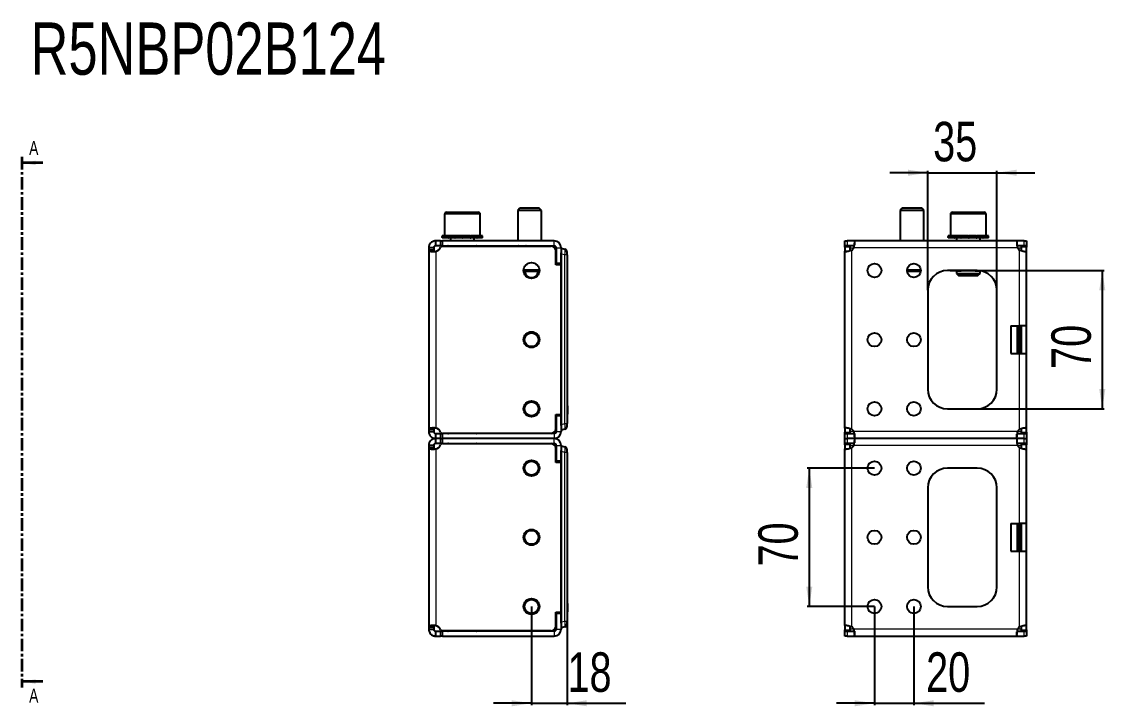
# Model space of a CAD drawing. Header units: millimetres. Extents: x 0 to 3087, y -208 to 600.
# Drawn here: x 1471 to 2019, y 254 to 600 of the extents above; entities that cross this region are included whole.
import ezdxf

# ---------------------------------------------------------------- set-up
doc = ezdxf.new("R2010")
doc.units = ezdxf.units.MM
doc.linetypes.add('CENTER', pattern=[10.16, 6.35, -1.27, 1.27, -1.27])
doc.layers.add('FORMAT', color=7, linetype='Continuous')
doc.styles.add('SLDTEXTSTYLE0', font='TXT', dxfattribs={"width": 0.75})
doc.dimstyles.new('SLDDIMSTYLE0', dxfattribs={"dimtxt": 20, "dimasz": 10, "dimexe": 0, "dimexo": 0.0625, "dimgap": 5, "dimtad": 2, "dimdec": 1, "dimrnd": 1e-09, "dimzin": 12, "dimdsep": 46, "dimtxsty": 'SLDTEXTSTYLE0', "dimsah": 1, "dimcen": 0.09, "dimadec": 0, "dimazin": 3, "dimtfac": 1, "dimtofl": 0, "dimtmove": 0, "dimatfit": 3, "dimfxl": 0, "dimfrac": 2, "dimtolj": 1, "dimtzin": 12, "dimarcsym": 0})
doc.dimstyles.new('SLDDIMSTYLE1', dxfattribs={"dimtxt": 20, "dimasz": 10, "dimexe": 0, "dimexo": 0.0625, "dimgap": 5, "dimtad": 2, "dimdec": 1, "dimrnd": 1e-09, "dimzin": 12, "dimdsep": 46, "dimtxsty": 'SLDTEXTSTYLE0', "dimsah": 1, "dimcen": 0.09, "dimadec": 0, "dimazin": 3, "dimtfac": 1, "dimtmove": 0, "dimatfit": 0, "dimfxl": 0, "dimfrac": 2, "dimtolj": 1, "dimtzin": 12, "dimarcsym": 0})

# ---------------------------------------------------------------- blocks, each defined once
blk = doc.blocks.new('_D_4')
at = {"layer": 'FORMAT'}
for p, q in [((1728.82, 304.38), (1728.82, 254.38)), ((1746.82, 299.63), (1746.82, 254.38)), ((1728.82, 255.38), (1709.59, 255.38)), ((1728.82, 255.38), (1746.82, 255.38)), ((1746.82, 255.38), (1776.6, 255.38))]:
    blk.add_line(p, q, dxfattribs=at)
for points in [[(1728.82, 255.38), (1718.82, 256.92), (1718.82, 253.85)], [(1746.82, 255.38), (1756.82, 253.85), (1756.82, 256.92)]]:
    blk.add_solid(points, dxfattribs=at)
at = {"layer": 'FORMAT', "insert": (1747.04, 281.17), "char_height": 20, "attachment_point": 1, "style": 'SLDTEXTSTYLE0'}
blk.add_mtext('18', dxfattribs=at)
blk = doc.blocks.new('_D_7')
at = {"layer": 'FORMAT'}
for p, q in [((1954.46, 474.39), (2018.81, 474.39)), ((2017.81, 474.39), (2017.81, 404.39)), ((1954.46, 404.39), (2018.81, 404.39))]:
    blk.add_line(p, q, dxfattribs=at)
for points in [[(2017.81, 474.39), (2016.27, 464.39), (2019.35, 464.39)], [(2017.81, 404.39), (2019.35, 414.39), (2016.27, 414.39)]]:
    blk.add_solid(points, dxfattribs=at)
at = {"layer": 'FORMAT', "insert": (1992.03, 424.61), "char_height": 20, "attachment_point": 1, "rotation": 90, "style": 'SLDTEXTSTYLE0'}
blk.add_mtext('70', dxfattribs=at)
blk = doc.blocks.new('_D_8')
at = {"layer": 'FORMAT'}
for p, q in [((1929.45, 523.89), (1910.22, 523.89)), ((1929.45, 464.4), (1929.45, 524.89)), ((1929.45, 523.89), (1964.45, 523.89)), ((1964.45, 464.4), (1964.45, 524.89)), ((1964.45, 523.89), (1983.68, 523.89))]:
    blk.add_line(p, q, dxfattribs=at)
for points in [[(1929.45, 523.89), (1919.45, 525.43), (1919.45, 522.35)], [(1964.45, 523.89), (1974.45, 522.35), (1974.45, 525.43)]]:
    blk.add_solid(points, dxfattribs=at)
at = {"layer": 'FORMAT', "insert": (1932.18, 549.67), "char_height": 20, "attachment_point": 1, "style": 'SLDTEXTSTYLE0'}
blk.add_mtext('35', dxfattribs=at)
blk = doc.blocks.new('_D_9')
at = {"layer": 'FORMAT'}
for p, q in [((1902.45, 304.38), (1902.45, 254.38)), ((1922.45, 304.38), (1922.45, 254.38)), ((1902.45, 255.38), (1883.22, 255.38)), ((1902.45, 255.38), (1922.45, 255.38)), ((1922.45, 255.38), (1958.17, 255.38))]:
    blk.add_line(p, q, dxfattribs=at)
for points in [[(1902.45, 255.38), (1892.45, 256.92), (1892.45, 253.85)], [(1922.45, 255.38), (1932.45, 253.85), (1932.45, 256.92)]]:
    blk.add_solid(points, dxfattribs=at)
at = {"layer": 'FORMAT', "insert": (1928.62, 281.17), "char_height": 20, "attachment_point": 1, "style": 'SLDTEXTSTYLE0'}
blk.add_mtext('20', dxfattribs=at)
blk = doc.blocks.new('_D_10')
at = {"layer": 'FORMAT'}
for p, q in [((1902.44, 374.39), (1868.45, 374.39)), ((1869.45, 374.39), (1869.45, 304.39)), ((1902.44, 304.39), (1868.45, 304.39))]:
    blk.add_line(p, q, dxfattribs=at)
for points in [[(1869.45, 374.39), (1867.91, 364.39), (1870.99, 364.39)], [(1869.45, 304.39), (1870.99, 314.39), (1867.91, 314.39)]]:
    blk.add_solid(points, dxfattribs=at)
at = {"layer": 'FORMAT', "insert": (1843.67, 324.61), "char_height": 20, "attachment_point": 1, "rotation": 90, "style": 'SLDTEXTSTYLE0'}
blk.add_mtext('70', dxfattribs=at)

msp = doc.modelspace()

# ---------------------------------------------------------------- linework, layer by layer
at = {"color": 7, "linetype": 'CENTER', "lineweight": 35}
msp.add_line((1470.69, 531.87), (1470.69, 263.4), dxfattribs=at)
at = {"color": 7, "linetype": 'Continuous', "lineweight": 35}
for p, q in [((1481.33, 528.87), (1470.69, 528.87)), ((1481.33, 266.4), (1470.69, 266.4))]:
    msp.add_line(p, q, dxfattribs=at)
at = {"color": 7, "linetype": 'Continuous', "lineweight": 25}
for p, q in [((1722.89, 505.89), (1721.82, 504.82)), ((1721.82, 504.82), (1721.82, 489.39)), ((1733.82, 504.82), (1721.82, 504.82)), ((1732.74, 505.89), (1722.89, 505.89)), ((1733.82, 504.82), (1732.74, 505.89)), ((1733.82, 489.39), (1733.82, 504.82)), ((1916.53, 505.89), (1915.45, 504.82)), ((1915.45, 504.82), (1915.45, 489.39)), ((1927.45, 504.82), (1915.45, 504.82)), ((1926.38, 505.89), (1916.53, 505.89)), ((1927.45, 504.82), (1926.38, 505.89)), ((1927.45, 489.39), (1927.45, 504.82)), ((1684.82, 502.89), (1684.82, 491.89)), ((1685.82, 503.89), (1701.82, 503.89)), ((1702.82, 491.89), (1702.82, 502.89)), ((1940.95, 502.89), (1940.95, 491.89)), ((1941.95, 503.89), (1949.77, 503.89)), ((1949.77, 503.89), (1957.95, 503.89)), ((1958.95, 491.89), (1958.95, 502.89)), ((1680.32, 486.89), (1680.32, 489.39)), ((1682.72, 489.39), (1680.32, 489.39)), ((1682.72, 489.39), (1682.72, 486.89)), ((1682.72, 489.39), (1683.72, 489.39)), ((1683.57, 491.89), (1683.57, 490.89)), ((1683.57, 491.89), (1683.57, 491.64)), ((1684.37, 491.89), (1683.57, 491.89)), ((1683.57, 491.89), (1683.57, 491.89)), ((1683.57, 490.89), (1683.57, 491.14)), ((1684.37, 490.89), (1683.57, 490.89)), ((1683.57, 490.89), (1683.57, 490.89)), ((1740.32, 489.39), (1683.72, 489.39)), ((1684.37, 491.89), (1684.47, 491.89)), ((1684.37, 490.89), (1684.47, 490.89)), ((1684.47, 491.89), (1684.47, 491.64)), ((1686.61, 491.89), (1684.47, 491.89)), ((1684.47, 490.89), (1684.47, 491.14)), ((1686.61, 490.89), (1684.47, 490.89)), ((1686.61, 491.89), (1686.79, 491.89)), ((1686.61, 490.89), (1686.79, 490.89)), ((1686.79, 491.89), (1686.79, 491.64)), ((1689.94, 491.89), (1686.79, 491.89)), ((1686.79, 490.89), (1686.79, 491.14)), ((1689.94, 490.89), (1686.79, 490.89)), ((1687.82, 490.89), (1687.82, 489.39)), ((1689.94, 491.89), (1690.18, 491.89)), ((1689.94, 490.89), (1690.18, 490.89)), ((1690.18, 491.89), (1690.18, 491.64)), ((1693.87, 491.89), (1690.18, 491.89)), ((1690.18, 490.89), (1690.18, 491.14)), ((1693.87, 490.89), (1690.18, 490.89)), ((1693.87, 491.89), (1693.96, 491.89)), ((1693.87, 490.89), (1694.05, 490.89)), ((1694.05, 490.89), (1694.12, 490.89)), ((1694.08, 491.89), (1694.12, 491.89)), ((1694.12, 491.89), (1694.12, 491.64)), ((1697.79, 491.89), (1694.12, 491.89)), ((1694.12, 490.89), (1694.12, 491.14)), ((1697.79, 490.89), (1694.12, 490.89)), ((1697.79, 491.89), (1698.02, 491.89)), ((1697.79, 490.89), (1698.02, 490.89)), ((1698.02, 491.89), (1698.02, 491.64)), ((1701.1, 491.89), (1698.02, 491.89)), ((1698.02, 490.89), (1698.02, 491.14)), ((1701.1, 490.89), (1698.02, 490.89)), ((1699.82, 489.39), (1699.82, 490.89)), ((1701.1, 491.89), (1701.28, 491.89)), ((1701.1, 490.89), (1701.28, 490.89)), ((1701.28, 491.89), (1701.28, 491.64)), ((1703.31, 491.89), (1701.28, 491.89)), ((1701.28, 490.89), (1701.28, 491.14)), ((1703.31, 490.89), (1701.28, 490.89)), ((1703.31, 491.89), (1703.4, 491.89)), ((1703.31, 490.89), (1703.4, 490.89)), ((1703.4, 491.89), (1703.4, 491.64)), ((1704.07, 491.89), (1703.4, 491.89)), ((1703.4, 490.89), (1703.4, 491.14)), ((1704.07, 490.89), (1703.4, 490.89)), ((1704.07, 490.89), (1704.07, 491.89)), ((1887.45, 486.89), (1887.45, 489.39)), ((1887.45, 489.39), (1888.57, 489.39)), ((1892.29, 489.39), (1888.57, 489.39)), ((1974.62, 489.39), (1892.29, 489.39)), ((1892.29, 489.39), (1892.29, 487.18)), ((1939.7, 491.89), (1939.7, 490.89)), ((1939.71, 491.89), (1939.71, 491.64)), ((1940.54, 491.89), (1939.71, 491.89)), ((1939.71, 491.89), (1939.71, 491.89)), ((1939.71, 490.89), (1939.71, 491.14)), ((1940.54, 490.89), (1939.71, 490.89)), ((1939.71, 490.89), (1939.71, 490.89)), ((1940.54, 491.89), (1940.64, 491.89)), ((1940.54, 490.89), (1940.64, 490.89)), ((1940.64, 491.89), (1940.64, 491.64)), ((1942.81, 491.89), (1940.64, 491.89)), ((1940.64, 490.89), (1940.64, 491.14)), ((1942.81, 490.89), (1940.64, 490.89)), ((1942.81, 491.89), (1942.99, 491.89)), ((1942.81, 490.89), (1942.99, 490.89)), ((1942.99, 491.89), (1942.99, 491.64)), ((1946.17, 491.89), (1942.99, 491.89)), ((1942.99, 490.89), (1942.99, 491.14)), ((1946.17, 490.89), (1942.99, 490.89)), ((1943.95, 490.89), (1943.95, 489.39)), ((1946.17, 491.89), (1946.4, 491.89)), ((1946.17, 490.89), (1946.4, 490.89)), ((1946.4, 491.89), (1946.4, 491.64)), ((1950.1, 491.89), (1946.4, 491.89)), ((1946.4, 490.89), (1946.4, 491.14)), ((1950.1, 490.89), (1946.4, 490.89)), ((1950.1, 491.89), (1950.18, 491.89)), ((1950.1, 490.89), (1950.25, 490.89)), ((1950.25, 490.89), (1950.35, 490.89)), ((1950.3, 491.89), (1950.35, 491.89)), ((1950.35, 491.89), (1950.35, 491.64)), ((1954.01, 491.89), (1950.35, 491.89)), ((1950.35, 490.89), (1950.35, 491.14)), ((1954.01, 490.89), (1950.35, 490.89)), ((1954.01, 491.89), (1954.24, 491.89)), ((1954.01, 490.89), (1954.24, 490.89)), ((1954.24, 491.89), (1954.24, 491.64)), ((1957.3, 491.89), (1954.24, 491.89)), ((1954.24, 490.89), (1954.24, 491.14)), ((1957.3, 490.89), (1954.24, 490.89)), ((1955.95, 489.39), (1955.95, 490.89)), ((1957.3, 491.89), (1957.48, 491.89)), ((1957.3, 490.89), (1957.48, 490.89)), ((1957.48, 491.89), (1957.48, 491.64)), ((1959.48, 491.89), (1957.48, 491.89)), ((1957.48, 490.89), (1957.48, 491.14)), ((1959.48, 490.89), (1957.48, 490.89)), ((1959.48, 491.89), (1959.57, 491.89)), ((1959.48, 490.89), (1959.57, 490.89)), ((1959.57, 491.89), (1959.57, 491.64)), ((1960.2, 491.89), (1959.57, 491.89)), ((1959.57, 490.89), (1959.57, 491.14)), ((1960.2, 490.89), (1959.57, 490.89)), ((1960.2, 490.89), (1960.2, 491.89)), ((1974.62, 489.39), (1974.62, 486.89)), ((1978.34, 489.39), (1974.62, 489.39)), ((1978.34, 489.39), (1979.45, 489.39)), ((1979.45, 489.39), (1979.45, 486.89)), ((1679.32, 485.89), (1676.82, 485.89)), ((1676.82, 485.89), (1676.82, 484.67)), ((1676.82, 484.67), (1676.82, 394.11)), ((1679.32, 484.67), (1676.82, 484.67)), ((1679.32, 485.89), (1679.32, 484.67)), ((1682.72, 486.89), (1680.32, 486.89)), ((1683.72, 486.89), (1682.72, 486.89)), ((1683.72, 486.89), (1740.32, 486.89)), ((1683.74, 486.79), (1738.72, 486.79)), ((1717.57, 486.89), (1717.57, 486.79)), ((1717.86, 486.89), (1717.86, 486.79)), ((1719.55, 486.89), (1719.55, 486.79)), ((1722.49, 486.89), (1722.49, 486.79)), ((1726.25, 486.89), (1726.25, 486.79)), ((1730.25, 486.89), (1730.25, 486.79)), ((1733.87, 486.89), (1733.87, 486.79)), ((1736.58, 486.89), (1736.58, 486.79)), ((1737.95, 486.89), (1737.95, 486.79)), ((1738.07, 486.79), (1738.07, 486.89)), ((1741.22, 477.29), (1741.22, 484.29)), ((1741.32, 485.89), (1741.32, 477.94)), ((1743.82, 485.89), (1743.82, 477.94)), ((1743.82, 485.64), (1744.02, 485.64)), ((1743.82, 395.92), (1743.82, 483.37)), ((1744.02, 485.64), (1745.71, 485.19)), ((1746.82, 482.29), (1746.82, 483.74)), ((1888.57, 486.89), (1887.45, 486.89)), ((1887.45, 486.89), (1887.45, 486.79)), ((1887.45, 486.79), (1889.95, 486.79)), ((1887.45, 486.18), (1887.45, 486.79)), ((1887.45, 486.18), (1887.45, 484.12)), ((1887.45, 394.67), (1887.45, 484.12)), ((1887.45, 484.12), (1888.55, 484.12)), ((1892.29, 486.89), (1888.57, 486.89)), ((1889.95, 486.79), (1889.95, 486.18)), ((1889.95, 486.18), (1889.95, 484.36)), ((1978.34, 486.89), (1974.62, 486.89)), ((1976.95, 486.79), (1979.45, 486.79)), ((1976.95, 486.18), (1976.95, 486.79)), ((1976.95, 484.34), (1976.95, 486.18)), ((1979.45, 486.89), (1978.34, 486.89)), ((1979.45, 486.79), (1979.45, 486.89)), ((1979.45, 486.79), (1979.45, 486.18)), ((1979.45, 484.12), (1979.45, 486.18)), ((1979.45, 446.39), (1979.45, 484.12)), ((1741.22, 478.87), (1741.32, 478.66)), ((1743.82, 477.94), (1741.32, 477.94)), ((1744.02, 396.54), (1744.02, 482.74)), ((1746.82, 482.29), (1746.82, 407.84)), ((1732.79, 473.89), (1724.85, 473.89)), ((1743.82, 477.29), (1741.22, 477.29)), ((1743.82, 477.29), (1743.82, 401.49)), ((1925.92, 473.89), (1918.99, 473.89)), ((1954.45, 474.39), (1939.45, 474.39)), ((1941.12, 474.29), (1941.1, 474.29)), ((1941.12, 474.29), (1941.12, 474.29)), ((1941.22, 474.29), (1941.12, 474.29)), ((1941.22, 474.39), (1941.22, 474.29)), ((1944.48, 474.29), (1941.22, 474.29)), ((1943.95, 474.29), (1943.95, 472.97)), ((1943.95, 472.97), (1945.03, 471.89)), ((1943.95, 472.97), (1949.82, 472.97)), ((1944.48, 474.29), (1946.38, 474.29)), ((1945.03, 471.89), (1949.84, 471.89)), ((1946.93, 474.29), (1946.38, 474.29)), ((1952.98, 474.29), (1946.93, 474.29)), ((1949.82, 472.97), (1955.95, 472.97)), ((1949.84, 471.89), (1954.88, 471.89)), ((1953.53, 474.29), (1952.98, 474.29)), ((1953.53, 474.29), (1955.43, 474.29)), ((1954.88, 471.89), (1955.95, 472.97)), ((1955.86, 474.29), (1955.43, 474.29)), ((1955.95, 472.97), (1955.95, 474.28)), ((1929.45, 464.39), (1929.45, 414.39)), ((1964.45, 414.39), (1964.45, 464.39)), ((1971.45, 446.39), (1975.95, 446.39)), ((1971.45, 446.39), (1971.45, 432.39)), ((1979.45, 446.39), (1975.95, 446.39)), ((1976.95, 432.39), (1976.95, 446.39)), ((1979.45, 432.39), (1979.45, 446.39)), ((1971.45, 432.39), (1975.95, 432.39)), ((1975.95, 432.39), (1979.45, 432.39)), ((1979.45, 394.67), (1979.45, 432.39)), ((1746.82, 407.84), (1746.82, 399.64)), ((1741.22, 401.49), (1743.82, 401.49)), ((1741.22, 394.49), (1741.22, 401.49)), ((1741.22, 400.41), (1741.32, 400.63)), ((1741.32, 400.84), (1741.32, 392.89)), ((1743.82, 400.84), (1741.32, 400.84)), ((1743.82, 400.84), (1743.82, 392.89)), ((1747.02, 405.9), (1746.82, 405.9)), ((1747.02, 405.86), (1746.82, 405.86)), ((1747.02, 405.84), (1746.82, 405.84)), ((1747.02, 401.64), (1746.82, 401.64)), ((1747.02, 401.59), (1746.82, 401.59)), ((1747.02, 405.4), (1747.02, 402.08)), ((1939.45, 404.39), (1954.45, 404.39)), ((1746.82, 399.64), (1746.82, 396.99)), ((1746.82, 395.54), (1746.82, 396.99)), ((1676.82, 394.11), (1679.32, 394.11)), ((1676.82, 394.11), (1676.82, 392.89)), ((1676.82, 392.89), (1679.32, 392.89)), ((1679.32, 394.11), (1679.32, 392.89)), ((1680.32, 389.39), (1680.32, 391.89)), ((1680.32, 391.89), (1682.72, 391.89)), ((1682.72, 391.89), (1682.72, 389.39)), ((1682.72, 391.89), (1683.72, 391.89)), ((1740.32, 391.89), (1683.72, 391.89)), ((1738.72, 391.99), (1683.74, 391.99)), ((1744.02, 393.64), (1743.82, 393.64)), ((1745.71, 394.09), (1744.02, 393.64)), ((1887.45, 394.67), (1887.45, 392.6)), ((1887.45, 391.99), (1887.45, 392.6)), ((1889.95, 391.99), (1887.45, 391.99)), ((1887.45, 391.99), (1887.45, 391.89)), ((1887.45, 389.39), (1887.45, 391.89)), ((1887.45, 391.89), (1888.57, 391.89)), ((1888.57, 391.89), (1892.29, 391.89)), ((1889.95, 394.44), (1889.95, 392.6)), ((1889.95, 392.6), (1889.95, 391.99)), ((1892.29, 391.89), (1892.29, 389.39)), ((1974.62, 391.89), (1978.34, 391.89)), ((1974.62, 389.39), (1974.62, 391.61)), ((1976.95, 392.6), (1976.95, 394.42)), ((1976.95, 391.99), (1976.95, 392.6)), ((1979.45, 391.99), (1976.95, 391.99)), ((1978.34, 391.89), (1979.45, 391.89)), ((1979.45, 394.67), (1978.36, 394.67)), ((1979.45, 392.6), (1979.45, 394.67)), ((1979.45, 392.6), (1979.45, 391.99)), ((1979.45, 391.89), (1979.45, 391.99)), ((1979.45, 391.89), (1979.45, 389.39)), ((1676.82, 385.89), (1676.82, 384.67)), ((1679.32, 385.89), (1676.82, 385.89)), ((1676.82, 384.67), (1676.82, 294.11)), ((1679.32, 384.67), (1676.82, 384.67)), ((1679.32, 385.89), (1679.32, 384.67)), ((1680.32, 386.89), (1680.32, 389.39)), ((1682.72, 389.39), (1680.32, 389.39)), ((1682.72, 386.89), (1680.32, 386.89)), ((1682.72, 389.39), (1682.72, 386.89)), ((1682.72, 389.39), (1683.72, 389.39)), ((1683.72, 386.89), (1682.72, 386.89)), ((1740.32, 389.39), (1683.72, 389.39)), ((1683.72, 386.89), (1740.32, 386.89)), ((1683.74, 386.79), (1738.72, 386.79)), ((1741.22, 377.29), (1741.22, 384.29)), ((1741.32, 385.89), (1741.32, 377.94)), ((1743.82, 385.89), (1743.82, 377.94)), ((1743.82, 385.64), (1744.02, 385.64)), ((1744.02, 385.64), (1745.71, 385.19)), ((1887.45, 386.89), (1887.45, 389.39)), ((1887.45, 389.39), (1888.57, 389.39)), ((1888.57, 386.89), (1887.45, 386.89)), ((1887.45, 386.89), (1887.45, 386.79)), ((1887.45, 386.79), (1889.95, 386.79)), ((1887.45, 386.18), (1887.45, 386.79)), ((1887.45, 386.18), (1887.45, 384.12)), ((1887.45, 294.67), (1887.45, 384.12)), ((1887.45, 384.12), (1888.55, 384.12)), ((1892.29, 389.39), (1888.57, 389.39)), ((1892.29, 386.89), (1888.57, 386.89)), ((1889.95, 386.79), (1889.95, 386.18)), ((1889.95, 386.18), (1889.95, 384.36)), ((1974.62, 389.39), (1892.29, 389.39)), ((1892.29, 389.39), (1892.29, 387.18)), ((1974.62, 389.39), (1974.62, 386.89)), ((1978.34, 389.39), (1974.62, 389.39)), ((1978.34, 386.89), (1974.62, 386.89)), ((1976.95, 386.79), (1979.45, 386.79)), ((1976.95, 386.18), (1976.95, 386.79)), ((1976.95, 384.34), (1976.95, 386.18)), ((1978.34, 389.39), (1979.45, 389.39)), ((1979.45, 386.89), (1978.34, 386.89)), ((1979.45, 389.39), (1979.45, 386.89)), ((1979.45, 386.79), (1979.45, 386.89)), ((1979.45, 386.79), (1979.45, 386.18)), ((1979.45, 384.12), (1979.45, 386.18)), ((1979.45, 346.39), (1979.45, 384.12)), ((1741.22, 378.87), (1741.32, 378.66)), ((1743.82, 295.92), (1743.82, 383.37)), ((1744.02, 296.54), (1744.02, 382.74)), ((1746.82, 382.29), (1746.82, 383.74)), ((1746.82, 382.29), (1746.82, 307.84)), ((1743.82, 377.29), (1741.22, 377.29)), ((1743.82, 377.94), (1741.32, 377.94)), ((1743.82, 377.29), (1743.82, 301.49)), ((1954.45, 374.39), (1939.45, 374.39)), ((1929.45, 364.39), (1929.45, 314.39)), ((1964.45, 314.39), (1964.45, 364.39)), ((1971.45, 346.39), (1975.95, 346.39)), ((1971.45, 346.39), (1971.45, 332.39)), ((1979.45, 346.39), (1975.95, 346.39)), ((1976.95, 332.39), (1976.95, 346.39)), ((1979.45, 332.39), (1979.45, 346.39)), ((1971.45, 332.39), (1975.95, 332.39)), ((1975.95, 332.39), (1979.45, 332.39)), ((1979.45, 294.67), (1979.45, 332.39)), ((1746.82, 307.84), (1746.82, 299.64)), ((1747.02, 305.9), (1746.82, 305.9)), ((1747.02, 305.86), (1746.82, 305.86)), ((1747.02, 305.84), (1746.82, 305.84)), ((1747.02, 305.4), (1747.02, 302.08)), ((1939.45, 304.39), (1954.45, 304.39)), ((1741.22, 301.49), (1743.82, 301.49)), ((1741.22, 294.49), (1741.22, 301.49)), ((1741.22, 300.41), (1741.32, 300.63)), ((1741.32, 300.84), (1741.32, 292.89)), ((1743.82, 300.84), (1741.32, 300.84)), ((1743.82, 300.84), (1743.82, 292.89)), ((1747.02, 301.64), (1746.82, 301.64)), ((1747.02, 301.59), (1746.82, 301.59)), ((1746.82, 299.64), (1746.82, 296.99)), ((1746.82, 295.54), (1746.82, 296.99)), ((1676.82, 294.11), (1679.32, 294.11)), ((1676.82, 294.11), (1676.82, 292.89)), ((1676.82, 292.89), (1679.32, 292.89)), ((1679.32, 294.11), (1679.32, 292.89)), ((1680.32, 289.39), (1680.32, 291.89)), ((1680.32, 291.89), (1682.72, 291.89)), ((1682.72, 291.89), (1682.72, 289.39)), ((1682.72, 291.89), (1683.72, 291.89)), ((1740.32, 291.89), (1683.72, 291.89)), ((1738.72, 291.99), (1683.74, 291.99)), ((1744.02, 293.64), (1743.82, 293.64)), ((1745.71, 294.09), (1744.02, 293.64)), ((1887.45, 294.67), (1887.45, 292.6)), ((1887.45, 291.99), (1887.45, 292.6)), ((1889.95, 291.99), (1887.45, 291.99)), ((1887.45, 291.99), (1887.45, 291.89)), ((1887.45, 289.39), (1887.45, 291.89)), ((1887.45, 291.89), (1888.57, 291.89)), ((1888.57, 291.89), (1892.29, 291.89)), ((1889.95, 294.44), (1889.95, 292.6)), ((1889.95, 292.6), (1889.95, 291.99)), ((1892.29, 291.89), (1892.29, 289.39)), ((1974.62, 291.89), (1978.34, 291.89)), ((1974.62, 289.39), (1974.62, 291.61)), ((1976.95, 292.6), (1976.95, 294.42)), ((1976.95, 291.99), (1976.95, 292.6)), ((1979.45, 291.99), (1976.95, 291.99)), ((1978.34, 291.89), (1979.45, 291.89)), ((1979.45, 294.67), (1978.36, 294.67)), ((1979.45, 292.6), (1979.45, 294.67)), ((1979.45, 292.6), (1979.45, 291.99)), ((1979.45, 291.89), (1979.45, 291.99)), ((1979.45, 291.89), (1979.45, 289.39)), ((1680.32, 289.39), (1682.72, 289.39)), ((1683.72, 289.39), (1682.72, 289.39)), ((1683.72, 289.39), (1740.32, 289.39)), ((1888.57, 289.39), (1887.45, 289.39)), ((1888.57, 289.39), (1892.29, 289.39)), ((1892.29, 289.39), (1974.62, 289.39)), ((1974.62, 289.39), (1978.34, 289.39)), ((1979.45, 289.39), (1978.34, 289.39))]:
    msp.add_line(p, q, dxfattribs=at)
at = {"color": 8, "linetype": 'Continuous', "lineweight": 18}
for p, q in [((1702.82, 502.89), (1684.82, 502.89)), ((1949.75, 502.89), (1940.95, 502.89)), ((1958.95, 502.89), (1949.75, 502.89)), ((1683.72, 489.39), (1683.72, 486.89)), ((1740.32, 486.89), (1740.32, 489.39)), ((1888.57, 489.39), (1888.57, 486.89)), ((1978.34, 486.89), (1978.34, 489.39)), ((1680.32, 484.12), (1680.32, 394.67)), ((1741.32, 485.89), (1743.82, 485.89)), ((1889.95, 486.18), (1887.45, 486.18)), ((1889.95, 485.89), (1892.04, 485.89)), ((1890.95, 394.11), (1890.95, 484.67)), ((1974.87, 485.89), (1892.04, 485.89)), ((1974.87, 485.89), (1976.95, 485.89)), ((1975.95, 446.39), (1975.95, 484.67)), ((1979.45, 486.18), (1976.95, 486.18)), ((1743.62, 477.29), (1743.62, 477.94)), ((1745.71, 482.29), (1744.02, 482.74)), ((1745.71, 396.99), (1745.71, 482.29)), ((1746.82, 482.29), (1745.71, 482.29)), ((1724.85, 474.89), (1732.79, 474.89)), ((1918.99, 474.89), (1925.92, 474.89)), ((1946.38, 474.39), (1946.38, 474.29)), ((1946.93, 474.39), (1946.93, 474.29)), ((1952.98, 474.39), (1952.98, 474.29)), ((1953.53, 474.39), (1953.53, 474.29)), ((1974.76, 432.39), (1974.76, 446.39)), ((1974.96, 446.39), (1974.96, 432.39)), ((1975.06, 432.39), (1975.06, 446.39)), ((1975.26, 446.39), (1975.26, 432.39)), ((1976.14, 432.39), (1976.14, 446.39)), ((1976.34, 446.39), (1976.34, 432.39)), ((1976.45, 432.39), (1976.45, 446.39)), ((1976.65, 446.39), (1976.65, 432.39)), ((1975.95, 394.11), (1975.95, 432.39)), ((1743.62, 400.84), (1743.62, 401.49)), ((1747.02, 405.4), (1746.82, 405.4)), ((1747.02, 402.08), (1746.82, 402.08)), ((1744.02, 396.54), (1745.71, 396.99)), ((1745.71, 396.99), (1746.82, 396.99)), ((1683.72, 391.89), (1683.72, 389.39)), ((1740.32, 391.89), (1740.32, 389.39)), ((1741.32, 392.89), (1743.82, 392.89)), ((1887.45, 392.6), (1889.95, 392.6)), ((1888.57, 391.89), (1888.57, 389.39)), ((1892.04, 392.89), (1889.95, 392.89)), ((1974.87, 392.89), (1892.04, 392.89)), ((1976.95, 392.89), (1974.87, 392.89)), ((1976.95, 392.6), (1979.45, 392.6)), ((1978.34, 389.39), (1978.34, 391.89)), ((1680.32, 384.12), (1680.32, 294.67)), ((1683.72, 389.39), (1683.72, 386.89)), ((1740.32, 386.89), (1740.32, 389.39)), ((1741.32, 385.89), (1743.82, 385.89)), ((1889.95, 386.18), (1887.45, 386.18)), ((1888.57, 389.39), (1888.57, 386.89)), ((1889.95, 385.89), (1892.04, 385.89)), ((1890.95, 294.11), (1890.95, 384.67)), ((1974.87, 385.89), (1892.04, 385.89)), ((1974.87, 385.89), (1976.95, 385.89)), ((1975.95, 346.39), (1975.95, 384.67)), ((1979.45, 386.18), (1976.95, 386.18)), ((1978.34, 386.89), (1978.34, 389.39)), ((1745.71, 382.29), (1744.02, 382.74)), ((1745.71, 296.99), (1745.71, 382.29)), ((1746.82, 382.29), (1745.71, 382.29)), ((1743.62, 377.29), (1743.62, 377.94)), ((1974.76, 332.39), (1974.76, 346.39)), ((1974.96, 346.39), (1974.96, 332.39)), ((1975.06, 332.39), (1975.06, 346.39)), ((1975.26, 346.39), (1975.26, 332.39)), ((1976.14, 332.39), (1976.14, 346.39)), ((1976.34, 346.39), (1976.34, 332.39)), ((1976.45, 332.39), (1976.45, 346.39)), ((1976.65, 346.39), (1976.65, 332.39)), ((1975.95, 294.11), (1975.95, 332.39)), ((1747.02, 305.4), (1746.82, 305.4)), ((1747.02, 302.08), (1746.82, 302.08)), ((1743.62, 300.84), (1743.62, 301.49)), ((1744.02, 296.54), (1745.71, 296.99)), ((1745.71, 296.99), (1746.82, 296.99)), ((1683.72, 291.89), (1683.72, 289.39)), ((1740.32, 291.89), (1740.32, 289.39)), ((1741.32, 292.89), (1743.82, 292.89)), ((1887.45, 292.6), (1889.95, 292.6)), ((1888.57, 291.89), (1888.57, 289.39)), ((1892.04, 292.89), (1889.95, 292.89)), ((1974.87, 292.89), (1892.04, 292.89)), ((1976.95, 292.89), (1974.87, 292.89)), ((1976.95, 292.6), (1979.45, 292.6)), ((1978.34, 289.39), (1978.34, 291.89))]:
    msp.add_line(p, q, dxfattribs=at)
at = {"color": 7, "linetype": 'Continuous', "lineweight": 25}
for centre, radius in [((1728.82, 474.39), 4), ((1902.45, 474.39), 3.5), ((1922.45, 474.39), 3.5), ((1728.82, 439.39), 4), ((1728.82, 439.39), 3.5), ((1902.45, 439.39), 3.5), ((1922.45, 439.39), 3.5), ((1728.82, 404.39), 4), ((1728.82, 404.39), 3.5), ((1902.45, 404.39), 3.5), ((1922.45, 404.39), 3.5), ((1728.82, 374.39), 4), ((1728.82, 374.39), 3.5), ((1902.45, 374.39), 3.5), ((1922.45, 374.39), 3.5), ((1728.82, 339.39), 4), ((1728.82, 339.39), 3.5), ((1902.45, 339.39), 3.5), ((1922.45, 339.39), 3.5), ((1728.82, 304.39), 4), ((1728.82, 304.39), 3.5), ((1902.45, 304.39), 3.5), ((1922.45, 304.39), 3.5)]:
    msp.add_circle(centre, radius, dxfattribs=at)
for centre, radius, start, end in [((1685.82, 502.89), 1, 90, 180), ((1701.82, 502.89), 1, 0, 90), ((1941.95, 502.89), 1, 90, 180), ((1957.95, 502.89), 1, 0, 90), ((1740.32, 485.89), 3.5, 360, 90), ((1679.6, 487.54), 3.5, 281.8948, 337.1146), ((1683.74, 485.79), 1, 90, 157.1146), ((1686.47, 486.54), 0.35, 45.5847, 90), ((1701.17, 486.54), 0.35, 90, 134.4153), ((1738.72, 484.29), 2.5, 360, 90), ((1740.32, 485.89), 1, 360, 90), ((1745.32, 483.74), 1.5, 0, 75), ((1888.95, 487.54), 3.5, 304.8499, 331.8729), ((1977.95, 487.54), 3.5, 208.1271, 235.1501), ((1728.82, 474.39), 3.5, 188.2132, 351.7868), ((1939.45, 464.39), 10, 90, 180), ((1954.45, 464.39), 10, 0, 90), ((1939.45, 414.39), 10, 180, 270), ((1954.45, 414.39), 10, 270, 0), ((1745.32, 395.54), 1.5, 285, 0), ((1679.6, 391.24), 3.5, 22.8854, 78.1052), ((1683.74, 392.99), 1, 202.8854, 270), ((1686.47, 392.24), 0.35, 270, 314.4153), ((1701.17, 392.24), 0.35, 225.5847, 270), ((1738.72, 394.49), 2.5, 270, 0), ((1740.32, 392.89), 3.5, 270, 0), ((1740.32, 392.89), 1, 270, 0), ((1888.95, 391.24), 3.5, 28.1271, 55.1501), ((1977.95, 391.24), 3.5, 124.8499, 151.8729), ((1679.6, 387.54), 3.5, 281.8948, 337.1146), ((1683.74, 385.79), 1, 90, 157.1146), ((1686.47, 386.54), 0.35, 45.5847, 90), ((1701.17, 386.54), 0.35, 90, 134.4153), ((1738.72, 384.29), 2.5, 360, 90), ((1740.32, 385.89), 3.5, 360, 90), ((1740.32, 385.89), 1, 360, 90), ((1745.32, 383.74), 1.5, 0, 75), ((1888.95, 387.54), 3.5, 304.8499, 331.8729), ((1977.95, 387.54), 3.5, 208.1271, 235.1501), ((1939.45, 364.39), 10, 90, 180), ((1954.45, 364.39), 10, 0, 90), ((1939.45, 314.39), 10, 180, 270), ((1954.45, 314.39), 10, 270, 0), ((1679.6, 291.24), 3.5, 22.8854, 78.1052), ((1683.74, 292.99), 1, 202.8854, 270), ((1686.47, 292.24), 0.35, 270, 314.4153), ((1701.17, 292.24), 0.35, 225.5847, 270), ((1738.72, 294.49), 2.5, 270, 0), ((1740.32, 292.89), 3.5, 270, 0), ((1740.32, 292.89), 1, 270, 0), ((1745.32, 295.54), 1.5, 285, 0), ((1888.95, 291.24), 3.5, 28.1271, 55.1501), ((1977.95, 291.24), 3.5, 124.8499, 151.8729)]:
    msp.add_arc(centre, radius, start, end, dxfattribs=at)
for centre, major_axis, start_param, end_param in [((1732.43, 485.64), (11.57, -3.1), 0.067037, 0.253072), ((1732.43, 393.64), (11.57, 3.1), 6.030113, 6.216148), ((1732.43, 385.64), (11.57, -3.1), 0.067037, 0.253072), ((1732.43, 293.64), (11.57, 3.1), 6.030113, 6.216148)]:
    msp.add_ellipse(centre, major_axis=major_axis, ratio=0.250563, start_param=start_param, end_param=end_param, dxfattribs=at)
at = {"color": 8, "linetype": 'Continuous', "lineweight": 18}
for centre, major_axis, start_param, end_param in [((1745.32, 482.19), (0.38, 3), 4.762686, 6.266445), ((1745.32, 397.1), (-0.38, 3), 3.158333, 4.662092), ((1745.32, 382.19), (0.38, 3), 4.762686, 6.266445), ((1745.32, 297.1), (-0.38, 3), 3.158333, 4.662092)]:
    msp.add_ellipse(centre, major_axis=major_axis, ratio=0.123038, start_param=start_param, end_param=end_param, dxfattribs=at)
at = {"color": 7, "linetype": 'Continuous', "lineweight": 25}
for points, knots in [([(1680.32, 489.39), (1680.02, 489.37), (1679.47, 489.33), (1678.57, 488.98), (1677.69, 488.31), (1676.96, 487.2), (1676.87, 486.34), (1676.82, 485.89)], [0, 0, 0, 0, 0.16069, 0.301312, 0.521951, 0.753573, 1, 1, 1, 1]), ([(1683.57, 491.64), (1683.57, 491.68), (1683.57, 491.75), (1683.57, 491.83), (1683.57, 491.87), (1683.57, 491.89)], [0, 0, 0, 0, 0.4999808, 0.7499881, 1, 1, 1, 1]), ([(1683.57, 490.89), (1683.57, 490.91), (1683.57, 490.95), (1683.57, 491.04), (1683.57, 491.1), (1683.57, 491.14)], [0, 0, 0, 0, 0.25014, 0.50028, 1, 1, 1, 1]), ([(1684.47, 491.64), (1684.45, 491.68), (1684.43, 491.75), (1684.39, 491.83), (1684.38, 491.87), (1684.37, 491.89)], [0, 0, 0, 0, 0.499981, 0.749988, 1, 1, 1, 1]), ([(1684.37, 490.89), (1684.38, 490.91), (1684.39, 490.95), (1684.43, 491.04), (1684.45, 491.1), (1684.47, 491.14)], [0, 0, 0, 0, 0.25014, 0.50028, 1, 1, 1, 1]), ([(1686.79, 491.64), (1686.76, 491.68), (1686.71, 491.75), (1686.65, 491.83), (1686.62, 491.87), (1686.61, 491.89)], [0, 0, 0, 0, 0.499981, 0.749988, 1, 1, 1, 1]), ([(1686.61, 490.89), (1686.62, 490.91), (1686.65, 490.95), (1686.71, 491.04), (1686.76, 491.1), (1686.79, 491.14)], [0, 0, 0, 0, 0.25014, 0.50028, 1, 1, 1, 1]), ([(1690.18, 491.64), (1690.14, 491.68), (1690.08, 491.75), (1690, 491.83), (1689.96, 491.87), (1689.94, 491.89)], [0, 0, 0, 0, 0.499981, 0.749988, 1, 1, 1, 1]), ([(1689.94, 490.89), (1689.96, 490.91), (1690, 490.95), (1690.08, 491.04), (1690.14, 491.1), (1690.18, 491.14)], [0, 0, 0, 0, 0.25014, 0.50028, 1, 1, 1, 1]), ([(1694.12, 491.64), (1694.08, 491.68), (1694.02, 491.75), (1693.93, 491.83), (1693.89, 491.87), (1693.87, 491.89)], [0, 0, 0, 0, 0.499981, 0.749988, 1, 1, 1, 1]), ([(1693.87, 490.89), (1693.89, 490.91), (1693.93, 490.95), (1694.02, 491.04), (1694.08, 491.1), (1694.12, 491.14)], [0, 0, 0, 0, 0.2501401, 0.5002802, 1, 1, 1, 1]), ([(1694.12, 491.64), (1694.11, 491.71), (1694.08, 491.84), (1694.06, 491.88), (1694.05, 491.89)], [0, 0, 0, 0, 0.5617942, 1, 1, 1, 1]), ([(1694.12, 491.14), (1694.11, 491.07), (1694.08, 490.94), (1694.06, 490.91), (1694.05, 490.89)], [0, 0, 0, 0, 0.561794, 1, 1, 1, 1]), ([(1698.02, 491.64), (1697.98, 491.68), (1697.92, 491.75), (1697.85, 491.83), (1697.81, 491.87), (1697.79, 491.89)], [0, 0, 0, 0, 0.4999808, 0.7499881, 1, 1, 1, 1]), ([(1697.79, 490.89), (1697.81, 490.91), (1697.85, 490.95), (1697.92, 491.04), (1697.98, 491.1), (1698.02, 491.14)], [0, 0, 0, 0, 0.25014, 0.50028, 1, 1, 1, 1]), ([(1701.28, 491.64), (1701.25, 491.68), (1701.2, 491.75), (1701.15, 491.83), (1701.12, 491.87), (1701.1, 491.89)], [0, 0, 0, 0, 0.499981, 0.749988, 1, 1, 1, 1]), ([(1701.1, 490.89), (1701.12, 490.91), (1701.15, 490.95), (1701.2, 491.04), (1701.25, 491.1), (1701.28, 491.14)], [0, 0, 0, 0, 0.2501401, 0.5002802, 1, 1, 1, 1]), ([(1703.4, 491.64), (1703.38, 491.68), (1703.36, 491.75), (1703.33, 491.83), (1703.32, 491.87), (1703.31, 491.89)], [0, 0, 0, 0, 0.499981, 0.749988, 1, 1, 1, 1]), ([(1703.31, 490.89), (1703.32, 490.91), (1703.33, 490.95), (1703.36, 491.04), (1703.38, 491.1), (1703.4, 491.14)], [0, 0, 0, 0, 0.2501401, 0.5002802, 1, 1, 1, 1]), ([(1892.04, 485.89), (1892.09, 486.15), (1892.19, 486.64), (1892.34, 487.46), (1892.44, 488.17), (1892.46, 488.74), (1892.44, 489.1), (1892.38, 489.34), (1892.32, 489.37), (1892.29, 489.39)], [0, 0, 0, 0, 0.144067, 0.271276, 0.474907, 0.597997, 0.726338, 0.860245, 1, 1, 1, 1]), ([(1939.71, 491.64), (1939.71, 491.68), (1939.71, 491.75), (1939.71, 491.83), (1939.71, 491.87), (1939.71, 491.89)], [0, 0, 0, 0, 0.499981, 0.749988, 1, 1, 1, 1]), ([(1939.71, 490.89), (1939.71, 490.91), (1939.71, 490.95), (1939.71, 491.04), (1939.71, 491.1), (1939.71, 491.14)], [0, 0, 0, 0, 0.25014, 0.50028, 1, 1, 1, 1]), ([(1940.64, 491.64), (1940.63, 491.68), (1940.6, 491.75), (1940.57, 491.83), (1940.55, 491.87), (1940.54, 491.89)], [0, 0, 0, 0, 0.499981, 0.749988, 1, 1, 1, 1]), ([(1940.54, 490.89), (1940.55, 490.91), (1940.57, 490.95), (1940.6, 491.04), (1940.63, 491.1), (1940.64, 491.14)], [0, 0, 0, 0, 0.25014, 0.50028, 1, 1, 1, 1]), ([(1942.99, 491.64), (1942.96, 491.68), (1942.91, 491.75), (1942.85, 491.83), (1942.82, 491.87), (1942.81, 491.89)], [0, 0, 0, 0, 0.499981, 0.749988, 1, 1, 1, 1]), ([(1942.81, 490.89), (1942.82, 490.91), (1942.85, 490.95), (1942.91, 491.04), (1942.96, 491.1), (1942.99, 491.14)], [0, 0, 0, 0, 0.2501401, 0.5002802, 1, 1, 1, 1]), ([(1946.4, 491.64), (1946.36, 491.68), (1946.3, 491.75), (1946.22, 491.83), (1946.19, 491.87), (1946.17, 491.89)], [0, 0, 0, 0, 0.499981, 0.749988, 1, 1, 1, 1]), ([(1946.17, 490.89), (1946.19, 490.91), (1946.22, 490.95), (1946.3, 491.04), (1946.36, 491.1), (1946.4, 491.14)], [0, 0, 0, 0, 0.25014, 0.50028, 1, 1, 1, 1]), ([(1950.35, 491.64), (1950.31, 491.68), (1950.25, 491.75), (1950.16, 491.83), (1950.12, 491.87), (1950.1, 491.89)], [0, 0, 0, 0, 0.499981, 0.749988, 1, 1, 1, 1]), ([(1950.1, 490.89), (1950.12, 490.91), (1950.16, 490.95), (1950.25, 491.04), (1950.31, 491.1), (1950.35, 491.14)], [0, 0, 0, 0, 0.25014, 0.50028, 1, 1, 1, 1]), ([(1950.35, 491.64), (1950.33, 491.71), (1950.3, 491.84), (1950.27, 491.88), (1950.25, 491.89)], [0, 0, 0, 0, 0.561794, 1, 1, 1, 1]), ([(1950.35, 491.14), (1950.33, 491.07), (1950.3, 490.94), (1950.27, 490.91), (1950.25, 490.89)], [0, 0, 0, 0, 0.561794, 1, 1, 1, 1]), ([(1954.24, 491.64), (1954.2, 491.68), (1954.14, 491.75), (1954.07, 491.83), (1954.03, 491.87), (1954.01, 491.89)], [0, 0, 0, 0, 0.499981, 0.749988, 1, 1, 1, 1]), ([(1954.01, 490.89), (1954.03, 490.91), (1954.07, 490.95), (1954.14, 491.04), (1954.2, 491.1), (1954.24, 491.14)], [0, 0, 0, 0, 0.25014, 0.50028, 1, 1, 1, 1]), ([(1957.48, 491.64), (1957.45, 491.68), (1957.41, 491.75), (1957.35, 491.83), (1957.32, 491.87), (1957.3, 491.89)], [0, 0, 0, 0, 0.4999808, 0.7499881, 1, 1, 1, 1]), ([(1957.3, 490.89), (1957.32, 490.91), (1957.35, 490.95), (1957.41, 491.04), (1957.45, 491.1), (1957.48, 491.14)], [0, 0, 0, 0, 0.25014, 0.50028, 1, 1, 1, 1]), ([(1959.57, 491.64), (1959.55, 491.68), (1959.53, 491.75), (1959.5, 491.83), (1959.49, 491.87), (1959.48, 491.89)], [0, 0, 0, 0, 0.4999808, 0.7499881, 1, 1, 1, 1]), ([(1959.48, 490.89), (1959.49, 490.91), (1959.5, 490.95), (1959.53, 491.04), (1959.55, 491.1), (1959.57, 491.14)], [0, 0, 0, 0, 0.25014, 0.50028, 1, 1, 1, 1]), ([(1974.62, 489.39), (1974.59, 489.37), (1974.54, 489.33), (1974.47, 488.98), (1974.44, 488.31), (1974.58, 487.2), (1974.77, 486.34), (1974.87, 485.89)], [0, 0, 0, 0, 0.16069, 0.301312, 0.521951, 0.753573, 1, 1, 1, 1]), ([(1676.82, 484.67), (1676.87, 484.54), (1676.96, 484.33), (1677.53, 484.13), (1678.13, 484.06), (1678.76, 484.04), (1679.5, 484.06), (1680.04, 484.1), (1680.32, 484.12)], [0, 0, 0, 0, 0.254149, 0.448213, 0.574908, 0.708872, 0.850468, 1, 1, 1, 1]), ([(1680.32, 486.89), (1680.23, 486.89), (1680.08, 486.87), (1679.87, 486.79), (1679.71, 486.69), (1679.57, 486.57), (1679.47, 486.43), (1679.35, 486.19), (1679.33, 486.01), (1679.32, 485.89)], [0, 0, 0, 0, 0.156786, 0.290809, 0.403501, 0.497298, 0.607133, 0.726181, 1, 1, 1, 1]), ([(1679.32, 484.67), (1679.33, 484.55), (1679.35, 484.35), (1679.51, 484.14), (1679.64, 484.09), (1679.68, 484.08)], [0, 0, 0, 0, 0.488232, 0.819706, 1, 1, 1, 1]), ([(1717.83, 486.79), (1717.82, 486.8), (1717.82, 486.84), (1717.81, 486.87), (1717.8, 486.89)], [0, 0, 0, 0, 0.374848, 1, 1, 1, 1]), ([(1719.46, 486.79), (1719.45, 486.8), (1719.43, 486.84), (1719.41, 486.87), (1719.4, 486.89)], [0, 0, 0, 0, 0.374848, 1, 1, 1, 1]), ([(1722.37, 486.79), (1722.36, 486.8), (1722.33, 486.84), (1722.3, 486.87), (1722.28, 486.89)], [0, 0, 0, 0, 0.374848, 1, 1, 1, 1]), ([(1726.1, 486.79), (1726.09, 486.8), (1726.06, 486.84), (1726.03, 486.87), (1726.01, 486.89)], [0, 0, 0, 0, 0.374848, 1, 1, 1, 1]), ([(1730.1, 486.79), (1730.09, 486.8), (1730.06, 486.84), (1730.02, 486.87), (1730, 486.89)], [0, 0, 0, 0, 0.374848, 1, 1, 1, 1]), ([(1733.75, 486.79), (1733.74, 486.8), (1733.71, 486.84), (1733.69, 486.87), (1733.67, 486.89)], [0, 0, 0, 0, 0.374848, 1, 1, 1, 1]), ([(1736.5, 486.79), (1736.49, 486.8), (1736.47, 486.84), (1736.46, 486.87), (1736.44, 486.89)], [0, 0, 0, 0, 0.374848, 1, 1, 1, 1]), ([(1737.92, 486.79), (1737.92, 486.8), (1737.92, 486.84), (1737.91, 486.87), (1737.91, 486.89)], [0, 0, 0, 0, 0.374848, 1, 1, 1, 1]), ([(1887.45, 484.12), (1887.48, 484.1), (1887.53, 484.07), (1887.92, 484.06), (1888.64, 484.1), (1889.73, 484.31), (1890.54, 484.55), (1890.95, 484.67)], [0, 0, 0, 0, 0.17084, 0.319217, 0.548103, 0.767822, 1, 1, 1, 1]), ([(1975.95, 484.67), (1976.41, 484.54), (1977.22, 484.33), (1978.13, 484.13), (1978.72, 484.06), (1979.12, 484.04), (1979.4, 484.06), (1979.44, 484.1), (1979.45, 484.12)], [0, 0, 0, 0, 0.254149, 0.448213, 0.574908, 0.708872, 0.850468, 1, 1, 1, 1]), ([(1941.1, 474.29), (1941.06, 474.3), (1940.98, 474.3), (1940.84, 474.33), (1940.77, 474.38), (1940.75, 474.39)], [0, 0, 0, 0, 0.418107, 0.837733, 1, 1, 1, 1]), ([(1944.48, 474.29), (1944.41, 474.29), (1944.3, 474.3), (1944.23, 474.36), (1944.21, 474.39)], [0, 0, 0, 0, 0.594904, 1, 1, 1, 1]), ([(1747.02, 405.84), (1747.02, 405.83), (1747.02, 405.82), (1747.02, 405.7), (1747.02, 405.56), (1747.02, 405.45), (1747.02, 405.4)], [0, 0, 0, 0, 0.281303, 0.555629, 0.773878, 1, 1, 1, 1]), ([(1747.02, 402.08), (1747.02, 402.01), (1747.02, 401.89), (1747.02, 401.74), (1747.02, 401.65), (1747.02, 401.64), (1747.02, 401.64)], [0, 0, 0, 0, 0.285197, 0.560428, 0.777044, 1, 1, 1, 1]), ([(1680.32, 394.67), (1680, 394.68), (1679.41, 394.71), (1678.47, 394.72), (1677.6, 394.68), (1676.94, 394.47), (1676.86, 394.23), (1676.82, 394.11)], [0, 0, 0, 0, 0.1708405, 0.3192172, 0.5481031, 0.7678223, 1, 1, 1, 1]), ([(1676.82, 392.89), (1676.83, 392.63), (1676.87, 392.14), (1677.15, 391.32), (1677.61, 390.61), (1678.24, 390.05), (1678.86, 389.69), (1679.56, 389.44), (1680.06, 389.41), (1680.32, 389.39)], [0, 0, 0, 0, 0.144067, 0.271276, 0.474907, 0.597997, 0.726338, 0.860245, 1, 1, 1, 1]), ([(1679.85, 394.72), (1679.84, 394.72), (1679.78, 394.72), (1679.67, 394.71), (1679.54, 394.66), (1679.45, 394.57), (1679.34, 394.4), (1679.33, 394.23), (1679.32, 394.11)], [0, 0, 0, 0, 0.010499, 0.167595, 0.301027, 0.450649, 0.615637, 1, 1, 1, 1]), ([(1679.32, 392.89), (1679.33, 392.75), (1679.35, 392.56), (1679.48, 392.34), (1679.59, 392.2), (1679.72, 392.08), (1679.9, 391.97), (1680.11, 391.9), (1680.25, 391.9), (1680.32, 391.89)], [0, 0, 0, 0, 0.294103, 0.406373, 0.497014, 0.611853, 0.731691, 0.860101, 1, 1, 1, 1]), ([(1890.95, 394.11), (1890.5, 394.24), (1889.69, 394.46), (1888.78, 394.65), (1888.19, 394.72), (1887.79, 394.74), (1887.51, 394.73), (1887.47, 394.69), (1887.45, 394.67)], [0, 0, 0, 0, 0.2541487, 0.4482127, 0.5749082, 0.7088724, 0.8504677, 1, 1, 1, 1]), ([(1892.29, 389.39), (1892.32, 389.41), (1892.37, 389.45), (1892.44, 389.81), (1892.46, 390.47), (1892.33, 391.58), (1892.14, 392.45), (1892.04, 392.89)], [0, 0, 0, 0, 0.16069, 0.301312, 0.521951, 0.753573, 1, 1, 1, 1]), ([(1974.87, 392.89), (1974.81, 392.63), (1974.71, 392.14), (1974.57, 391.32), (1974.47, 390.61), (1974.45, 390.05), (1974.47, 389.69), (1974.52, 389.44), (1974.59, 389.41), (1974.62, 389.39)], [0, 0, 0, 0, 0.144067, 0.271276, 0.474907, 0.597997, 0.726338, 0.860245, 1, 1, 1, 1]), ([(1979.45, 394.67), (1979.43, 394.68), (1979.38, 394.71), (1978.98, 394.72), (1978.27, 394.68), (1977.17, 394.47), (1976.37, 394.23), (1975.95, 394.11)], [0, 0, 0, 0, 0.17084, 0.319217, 0.548103, 0.767822, 1, 1, 1, 1]), ([(1680.32, 389.39), (1680.02, 389.37), (1679.47, 389.33), (1678.57, 388.98), (1677.69, 388.31), (1676.96, 387.2), (1676.87, 386.34), (1676.82, 385.89)], [0, 0, 0, 0, 0.16069, 0.301312, 0.521951, 0.753573, 1, 1, 1, 1]), ([(1676.82, 384.67), (1676.87, 384.54), (1676.96, 384.33), (1677.53, 384.13), (1678.13, 384.06), (1678.76, 384.04), (1679.5, 384.06), (1680.04, 384.1), (1680.32, 384.12)], [0, 0, 0, 0, 0.254149, 0.448213, 0.574908, 0.708872, 0.850468, 1, 1, 1, 1]), ([(1680.32, 386.89), (1680.23, 386.89), (1680.08, 386.87), (1679.87, 386.79), (1679.71, 386.69), (1679.57, 386.57), (1679.47, 386.43), (1679.35, 386.19), (1679.33, 386.01), (1679.32, 385.89)], [0, 0, 0, 0, 0.156786, 0.290809, 0.403501, 0.497298, 0.607133, 0.726181, 1, 1, 1, 1]), ([(1679.32, 384.67), (1679.33, 384.55), (1679.35, 384.35), (1679.51, 384.14), (1679.64, 384.09), (1679.68, 384.08)], [0, 0, 0, 0, 0.488232, 0.819706, 1, 1, 1, 1]), ([(1887.45, 384.12), (1887.48, 384.1), (1887.53, 384.07), (1887.92, 384.06), (1888.64, 384.1), (1889.73, 384.31), (1890.54, 384.55), (1890.95, 384.67)], [0, 0, 0, 0, 0.17084, 0.319217, 0.548103, 0.767822, 1, 1, 1, 1]), ([(1892.04, 385.89), (1892.09, 386.15), (1892.19, 386.64), (1892.34, 387.46), (1892.44, 388.17), (1892.46, 388.74), (1892.44, 389.1), (1892.38, 389.34), (1892.32, 389.37), (1892.29, 389.39)], [0, 0, 0, 0, 0.144067, 0.271276, 0.474907, 0.597997, 0.726338, 0.860245, 1, 1, 1, 1]), ([(1974.62, 389.39), (1974.59, 389.37), (1974.54, 389.33), (1974.47, 388.98), (1974.44, 388.31), (1974.58, 387.2), (1974.77, 386.34), (1974.87, 385.89)], [0, 0, 0, 0, 0.16069, 0.301312, 0.521951, 0.753573, 1, 1, 1, 1]), ([(1975.95, 384.67), (1976.41, 384.54), (1977.22, 384.33), (1978.13, 384.13), (1978.72, 384.06), (1979.12, 384.04), (1979.4, 384.06), (1979.44, 384.1), (1979.45, 384.12)], [0, 0, 0, 0, 0.254149, 0.448213, 0.574908, 0.708872, 0.850468, 1, 1, 1, 1]), ([(1747.02, 305.84), (1747.02, 305.83), (1747.02, 305.82), (1747.02, 305.7), (1747.02, 305.56), (1747.02, 305.45), (1747.02, 305.4)], [0, 0, 0, 0, 0.281303, 0.555629, 0.773878, 1, 1, 1, 1]), ([(1747.02, 302.08), (1747.02, 302.01), (1747.02, 301.89), (1747.02, 301.74), (1747.02, 301.65), (1747.02, 301.64), (1747.02, 301.64)], [0, 0, 0, 0, 0.285197, 0.560428, 0.777044, 1, 1, 1, 1]), ([(1680.32, 294.67), (1680, 294.68), (1679.41, 294.71), (1678.47, 294.72), (1677.6, 294.68), (1676.94, 294.47), (1676.86, 294.23), (1676.82, 294.11)], [0, 0, 0, 0, 0.1708405, 0.3192172, 0.5481031, 0.7678223, 1, 1, 1, 1]), ([(1676.82, 292.89), (1676.83, 292.63), (1676.87, 292.14), (1677.15, 291.32), (1677.61, 290.61), (1678.24, 290.05), (1678.86, 289.69), (1679.56, 289.44), (1680.06, 289.41), (1680.32, 289.39)], [0, 0, 0, 0, 0.144067, 0.271276, 0.474907, 0.597997, 0.726338, 0.860245, 1, 1, 1, 1]), ([(1679.85, 294.72), (1679.84, 294.72), (1679.78, 294.72), (1679.67, 294.71), (1679.54, 294.66), (1679.45, 294.57), (1679.34, 294.4), (1679.33, 294.23), (1679.32, 294.11)], [0, 0, 0, 0, 0.010499, 0.167595, 0.301027, 0.450649, 0.615637, 1, 1, 1, 1]), ([(1679.32, 292.89), (1679.33, 292.75), (1679.35, 292.56), (1679.48, 292.34), (1679.59, 292.2), (1679.72, 292.08), (1679.9, 291.97), (1680.11, 291.9), (1680.25, 291.9), (1680.32, 291.89)], [0, 0, 0, 0, 0.2941026, 0.4063735, 0.4970139, 0.6118531, 0.7316911, 0.860101, 1, 1, 1, 1]), ([(1890.95, 294.11), (1890.5, 294.24), (1889.69, 294.46), (1888.78, 294.65), (1888.19, 294.72), (1887.79, 294.74), (1887.51, 294.73), (1887.47, 294.69), (1887.45, 294.67)], [0, 0, 0, 0, 0.254149, 0.448213, 0.574908, 0.708872, 0.850468, 1, 1, 1, 1]), ([(1892.29, 289.39), (1892.32, 289.41), (1892.37, 289.45), (1892.44, 289.81), (1892.46, 290.47), (1892.33, 291.58), (1892.14, 292.45), (1892.04, 292.89)], [0, 0, 0, 0, 0.16069, 0.301312, 0.521951, 0.753573, 1, 1, 1, 1]), ([(1974.87, 292.89), (1974.81, 292.63), (1974.71, 292.14), (1974.57, 291.32), (1974.47, 290.61), (1974.45, 290.05), (1974.47, 289.69), (1974.52, 289.44), (1974.59, 289.41), (1974.62, 289.39)], [0, 0, 0, 0, 0.144067, 0.271276, 0.474907, 0.597997, 0.726338, 0.860245, 1, 1, 1, 1]), ([(1979.45, 294.67), (1979.43, 294.68), (1979.38, 294.71), (1978.98, 294.72), (1978.27, 294.68), (1977.17, 294.47), (1976.37, 294.23), (1975.95, 294.11)], [0, 0, 0, 0, 0.17084, 0.319217, 0.548103, 0.767822, 1, 1, 1, 1])]:
    msp.add_open_spline(points, degree=3, knots=knots, dxfattribs=at)
at = {"color": 7, "linetype": 'Continuous', "lineweight": 35}
for points in [[(1470.69, 528.87), (1477.69, 527.75), (1477.69, 529.99)], [(1470.69, 266.4), (1477.69, 265.28), (1477.69, 267.52)]]:
    msp.add_solid(points, dxfattribs=at)

# ---------------------------------------------------------------- texts
at = {"color": 7, "linetype": 'Continuous', "char_height": 7, "attachment_point": 1, "style": 'SLDTEXTSTYLE0'}
for insert in [(1474.47, 539.89), (1474.47, 262.74)]:
    msp.add_mtext('A', dxfattribs=dict(at, insert=insert))
at = {"layer": 'FORMAT', "insert": (1475.19, 599.95), "char_height": 26.4583, "attachment_point": 1, "style": 'SLDTEXTSTYLE0'}
msp.add_mtext('R5NBP02B124', dxfattribs=at)

# ---------------------------------------------------------------- dimensions: what is measured, and where the dimension line sits
at = {"layer": 'FORMAT'}
for base, p1, p2, picture, middle in [((1964.45, 523.89), (1929.45, 464.39), (1964.45, 464.39), '_D_8', (1946.95, 523.89)), ((1746.82, 255.38), (1728.82, 304.39), (1746.82, 299.64), '_D_4', (1761.82, 255.38))]:
    dim = msp.add_linear_dim(base=base, p1=p1, p2=p2, dimstyle='SLDDIMSTYLE1', dxfattribs=at)
    dim.commit()
    dim.dimension.update_dxf_attribs({"geometry": picture, "text_midpoint": middle, "dimtype": 160})
for base, p1, p2, angle, dimstyle, picture, middle in [((2017.81, 404.39), (1954.45, 474.39), (1954.45, 404.39), 90, 'SLDDIMSTYLE0', '_D_7', (2017.81, 439.39)), ((1869.45, 304.39), (1902.45, 374.39), (1902.45, 304.39), 90, 'SLDDIMSTYLE0', '_D_10', (1869.45, 339.39)), ((1922.45, 255.38), (1902.45, 304.39), (1922.45, 304.39), 0, 'SLDDIMSTYLE1', '_D_9', (1943.39, 255.38))]:
    dim = msp.add_linear_dim(base=base, p1=p1, p2=p2, angle=angle, dimstyle=dimstyle, dxfattribs=at)
    dim.commit()
    dim.dimension.update_dxf_attribs({"geometry": picture, "text_midpoint": middle, "dimtype": 160})

doc.saveas('drawing.dxf')
